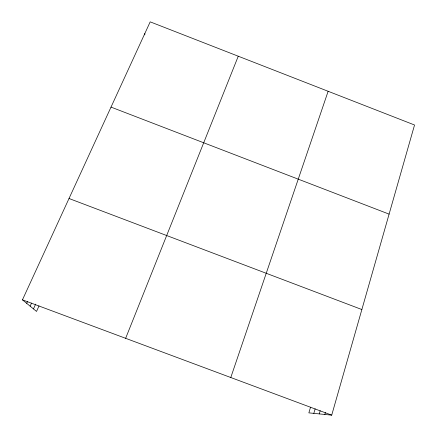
<?xml version="1.0" encoding="UTF-8"?>
<svg xmlns="http://www.w3.org/2000/svg" width="437" height="437" viewBox="0 0 437 437"><rect width="100%" height="100%" fill="white"/><g stroke="black" fill="none" stroke-linecap="round" stroke-linejoin="round"><path stroke-width="0.66" d="M144.805 34.867L144.827 33.523M310.538 407.191L308.855 412.872L331.716 415.15L414.544 124.998L150.191 21.85L22.456 299.842L36.533 311.428L38.997 305.938M324.844 414.467L325.396 412.566M319.245 413.91L320.179 410.704M313.815 413.369L315.153 408.819M230.785 377.519L328.132 91.284M125.643 338.314L238.258 56.215M33.48 308.915L35.648 304.119M30.142 306.168L31.546 303.081M26.695 303.327L27.526 301.497M22.456 299.842L331.716 415.15M69.019 198.502L361.863 309.538M111.02 107.103L389.099 214.125"/></g></svg>
